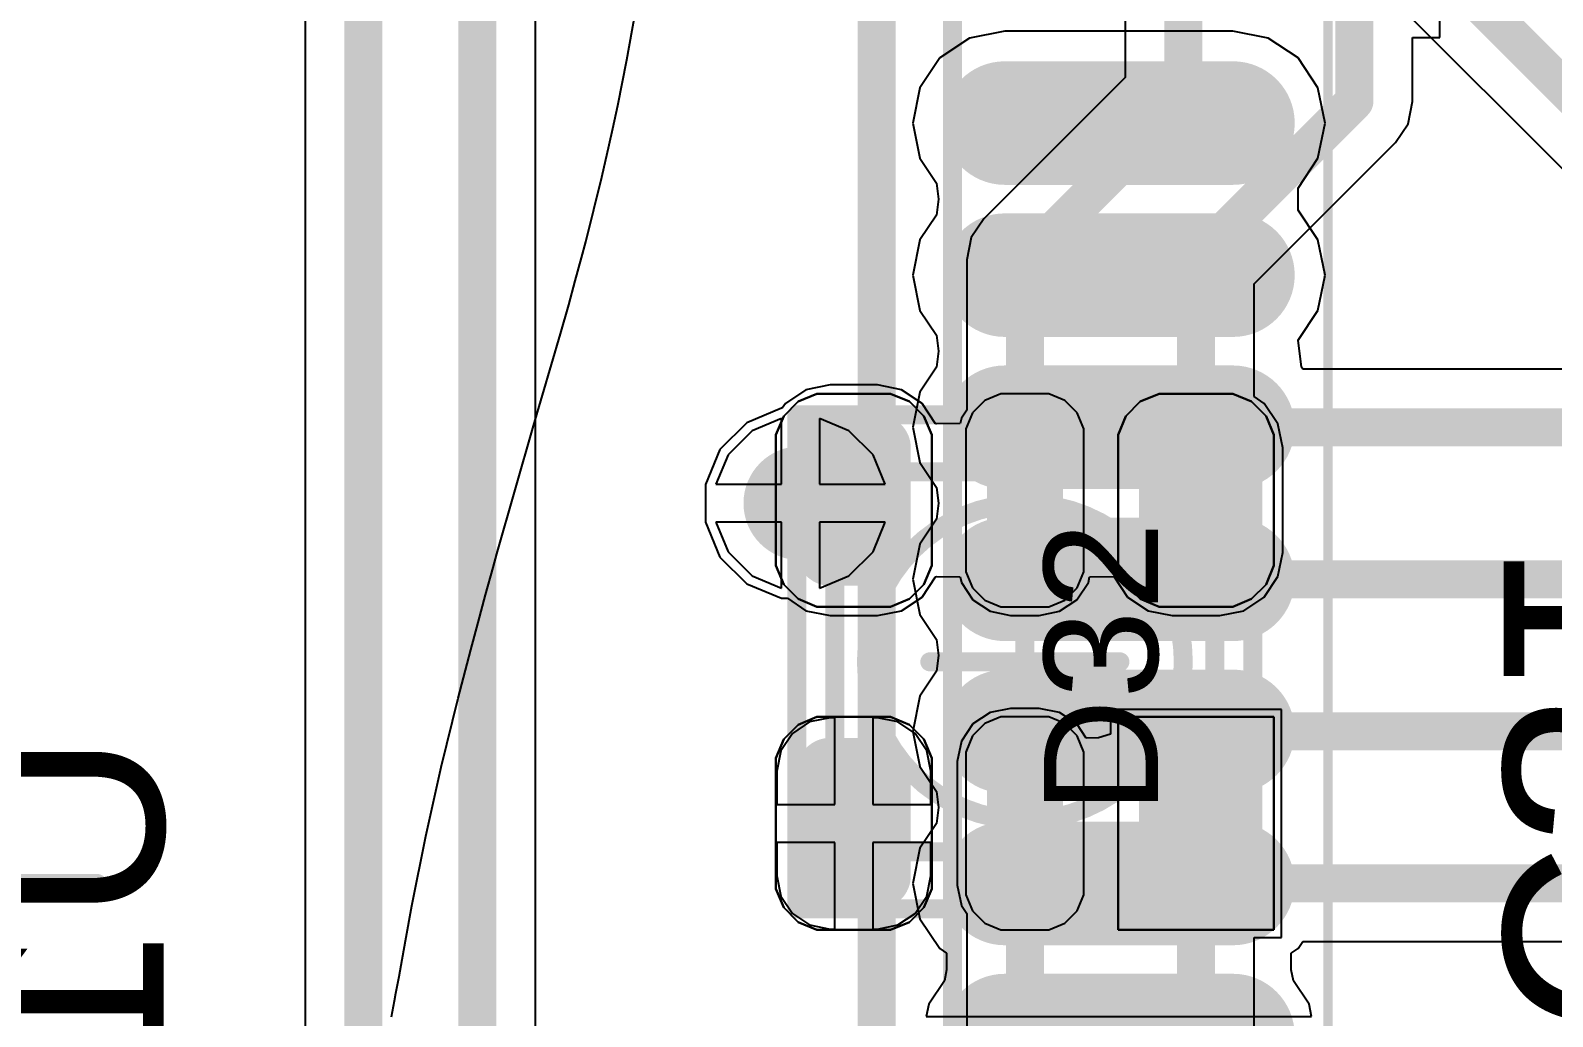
# Model space of a CAD drawing. Header units: inches. Extents: x -30 to 118, y 20 to 51.
# Drawn here: x 79.35 to 87.36, y 32.1 to 37.29 of the extents above; entities that cross this region are included whole.
import ezdxf

# ---------------------------------------------------------------- set-up
doc = ezdxf.new("R2010")
doc.units = ezdxf.units.IN
for name, color, linetype in [('Bottom 3D Body', 216, 'Continuous'), ('Bottom Courtyard', 56, 'Continuous'), ('Bottom Layer', 5, 'Continuous'), ('Bottom Overlay', 54, 'Continuous'), ('Bottom Paste', 16, 'Continuous'), ('Bottom Solder', 6, 'Continuous'), ('Mechanical 1', 6, 'Continuous'), ('Top Component Outline', 56, 'Continuous'), ('Top Courtyard', 56, 'Continuous'), ('Top Layer', 1, 'Continuous'), ('Top Overlay', 2, 'Continuous'), ('Top Paste', 8, 'Continuous'), ('Top Solder', 216, 'Continuous'), ('Via Holes', 16, 'Continuous')]:
    doc.layers.add(name, color=color, linetype=linetype)
doc.styles.add('Arial', font='', dxfattribs={"height": 0.2})
doc.styles.get('Arial').set_extended_font_data('Arial')

# ---------------------------------------------------------------- blocks, each defined once
blk = doc.blocks.new('APA_RGB_LED_2020_569')
at = {"layer": 'Top Layer'}
h = blk.add_hatch(color=1, dxfattribs=at)
edge = h.paths.add_edge_path()
edge.add_arc((-1.125, 1.025), 0.125, 90, 180)
edge.add_line((-1.25, 1.025), (-1.25, 0.775))
edge.add_arc((-1.125, 0.775), 0.125, 180, 270)
edge.add_line((-1.125, 0.65), (-0.575, 0.65))
edge.add_arc((-0.575, 0.775), 0.125, 270, 360)
edge.add_line((-0.45, 0.775), (-0.45, 1.025))
edge.add_arc((-0.575, 1.025), 0.125, 0, 90)
edge.add_line((-0.575, 1.15), (-1.125, 1.15))
h = blk.add_hatch(color=1, dxfattribs=at)
edge = h.paths.add_edge_path()
edge.add_arc((0.575, 1.025), 0.125, 90, 180)
edge.add_line((0.45, 1.025), (0.45, 0.775))
edge.add_arc((0.575, 0.775), 0.125, 180, 270)
edge.add_line((0.575, 0.65), (1.125, 0.65))
edge.add_arc((1.125, 0.775), 0.125, 270, 360)
edge.add_line((1.25, 0.775), (1.25, 1.025))
edge.add_arc((1.125, 1.025), 0.125, 0, 90)
edge.add_line((1.125, 1.15), (0.575, 1.15))
h = blk.add_hatch(color=1, dxfattribs=at)
edge = h.paths.add_edge_path()
edge.add_arc((-1.175, 0.075), 0.075, 90, 180)
edge.add_line((-1.25, 0.075), (-1.25, -0.075))
edge.add_arc((-1.175, -0.075), 0.075, 180, 270)
edge.add_line((-1.175, -0.15), (-0.525, -0.15))
edge.add_arc((-0.525, -0.075), 0.075, 270, 360)
edge.add_line((-0.45, -0.075), (-0.45, 0.075))
edge.add_arc((-0.525, 0.075), 0.075, 0, 90)
edge.add_line((-0.525, 0.15), (-1.175, 0.15))
h = blk.add_hatch(color=1, dxfattribs=at)
edge = h.paths.add_edge_path()
edge.add_arc((0.525, 0.075), 0.075, 90, 180)
edge.add_line((0.45, 0.075), (0.45, -0.075))
edge.add_arc((0.525, -0.075), 0.075, 180, 270)
edge.add_line((0.525, -0.15), (1.175, -0.15))
edge.add_arc((1.175, -0.075), 0.075, 270, 360)
edge.add_line((1.25, -0.075), (1.25, 0.075))
edge.add_arc((1.175, 0.075), 0.075, 0, 90)
edge.add_line((1.175, 0.15), (0.525, 0.15))
blk.add_hatch(color=1, dxfattribs=at).paths.add_polyline_path([(-1.25, -0.65), (-0.45, -0.65), (-0.45, -1.15), (-1.25, -1.15)])
h = blk.add_hatch(color=1, dxfattribs=at)
edge = h.paths.add_edge_path()
edge.add_arc((0.575, -0.775), 0.125, 90, 180)
edge.add_line((0.45, -0.775), (0.45, -1.025))
edge.add_arc((0.575, -1.025), 0.125, 180, 270)
edge.add_line((0.575, -1.15), (1.125, -1.15))
edge.add_arc((1.125, -1.025), 0.125, 270, 360)
edge.add_line((1.25, -1.025), (1.25, -0.775))
edge.add_arc((1.125, -0.775), 0.125, 0, 90)
edge.add_line((1.125, -0.65), (0.575, -0.65))
at = {"layer": 'Top Paste'}
h = blk.add_hatch(color=8, dxfattribs=at)
edge = h.paths.add_edge_path()
edge.add_arc((-1.125, 1.025), 0.125, 90, 180)
edge.add_line((-1.25, 1.025), (-1.25, 0.775))
edge.add_arc((-1.125, 0.775), 0.125, 180, 270)
edge.add_line((-1.125, 0.65), (-0.575, 0.65))
edge.add_arc((-0.575, 0.775), 0.125, 270, 360)
edge.add_line((-0.45, 0.775), (-0.45, 1.025))
edge.add_arc((-0.575, 1.025), 0.125, 0, 90)
edge.add_line((-0.575, 1.15), (-1.125, 1.15))
h = blk.add_hatch(color=8, dxfattribs=at)
edge = h.paths.add_edge_path()
edge.add_arc((0.575, 1.025), 0.125, 90, 180)
edge.add_line((0.45, 1.025), (0.45, 0.775))
edge.add_arc((0.575, 0.775), 0.125, 180, 270)
edge.add_line((0.575, 0.65), (1.125, 0.65))
edge.add_arc((1.125, 0.775), 0.125, 270, 360)
edge.add_line((1.25, 0.775), (1.25, 1.025))
edge.add_arc((1.125, 1.025), 0.125, 0, 90)
edge.add_line((1.125, 1.15), (0.575, 1.15))
h = blk.add_hatch(color=8, dxfattribs=at)
edge = h.paths.add_edge_path()
edge.add_arc((-1.175, 0.075), 0.075, 90, 180)
edge.add_line((-1.25, 0.075), (-1.25, -0.075))
edge.add_arc((-1.175, -0.075), 0.075, 180, 270)
edge.add_line((-1.175, -0.15), (-0.525, -0.15))
edge.add_arc((-0.525, -0.075), 0.075, 270, 360)
edge.add_line((-0.45, -0.075), (-0.45, 0.075))
edge.add_arc((-0.525, 0.075), 0.075, 0, 90)
edge.add_line((-0.525, 0.15), (-1.175, 0.15))
h = blk.add_hatch(color=8, dxfattribs=at)
edge = h.paths.add_edge_path()
edge.add_arc((0.525, 0.075), 0.075, 90, 180)
edge.add_line((0.45, 0.075), (0.45, -0.075))
edge.add_arc((0.525, -0.075), 0.075, 180, 270)
edge.add_line((0.525, -0.15), (1.175, -0.15))
edge.add_arc((1.175, -0.075), 0.075, 270, 360)
edge.add_line((1.25, -0.075), (1.25, 0.075))
edge.add_arc((1.175, 0.075), 0.075, 0, 90)
edge.add_line((1.175, 0.15), (0.525, 0.15))
blk.add_hatch(color=8, dxfattribs=at).paths.add_polyline_path([(-1.25, -0.65), (-0.45, -0.65), (-0.45, -1.15), (-1.25, -1.15)])
h = blk.add_hatch(color=8, dxfattribs=at)
edge = h.paths.add_edge_path()
edge.add_arc((0.575, -0.775), 0.125, 90, 180)
edge.add_line((0.45, -0.775), (0.45, -1.025))
edge.add_arc((0.575, -1.025), 0.125, 180, 270)
edge.add_line((0.575, -1.15), (1.125, -1.15))
edge.add_arc((1.125, -1.025), 0.125, 270, 360)
edge.add_line((1.25, -1.025), (1.25, -0.775))
edge.add_arc((1.125, -0.775), 0.125, 0, 90)
edge.add_line((1.125, -0.65), (0.575, -0.65))
at = {"layer": 'Top Solder'}
h = blk.add_hatch(color=216, dxfattribs=at)
edge = h.paths.add_edge_path()
edge.add_arc((-1.125, 1.025), 0.175, 90, 180)
edge.add_line((-1.3, 1.025), (-1.3, 0.775))
edge.add_arc((-1.125, 0.775), 0.175, 180, 270)
edge.add_line((-1.125, 0.6), (-0.575, 0.6))
edge.add_arc((-0.575, 0.775), 0.175, 270, 360)
edge.add_line((-0.4, 0.775), (-0.4, 1.025))
edge.add_arc((-0.575, 1.025), 0.175, 0, 90)
edge.add_line((-0.575, 1.2), (-1.125, 1.2))
h = blk.add_hatch(color=216, dxfattribs=at)
edge = h.paths.add_edge_path()
edge.add_arc((0.575, 1.025), 0.175, 90, 180)
edge.add_line((0.4, 1.025), (0.4, 0.775))
edge.add_arc((0.575, 0.775), 0.175, 180, 270)
edge.add_line((0.575, 0.6), (1.125, 0.6))
edge.add_arc((1.125, 0.775), 0.175, 270, 360)
edge.add_line((1.3, 0.775), (1.3, 1.025))
edge.add_arc((1.125, 1.025), 0.175, 0, 90)
edge.add_line((1.125, 1.2), (0.575, 1.2))
h = blk.add_hatch(color=216, dxfattribs=at)
edge = h.paths.add_edge_path()
edge.add_arc((-1.175, 0.075), 0.125, 90, 180)
edge.add_line((-1.3, 0.075), (-1.3, -0.075))
edge.add_arc((-1.175, -0.075), 0.125, 180, 270)
edge.add_line((-1.175, -0.2), (-0.525, -0.2))
edge.add_arc((-0.525, -0.075), 0.125, 270, 360)
edge.add_line((-0.4, -0.075), (-0.4, 0.075))
edge.add_arc((-0.525, 0.075), 0.125, 0, 90)
edge.add_line((-0.525, 0.2), (-1.175, 0.2))
h = blk.add_hatch(color=216, dxfattribs=at)
edge = h.paths.add_edge_path()
edge.add_arc((0.525, 0.075), 0.125, 90, 180)
edge.add_line((0.4, 0.075), (0.4, -0.075))
edge.add_arc((0.525, -0.075), 0.125, 180, 270)
edge.add_line((0.525, -0.2), (1.175, -0.2))
edge.add_arc((1.175, -0.075), 0.125, 270, 360)
edge.add_line((1.3, -0.075), (1.3, 0.075))
edge.add_arc((1.175, 0.075), 0.125, 0, 90)
edge.add_line((1.175, 0.2), (0.525, 0.2))
blk.add_hatch(color=216, dxfattribs=at).paths.add_polyline_path([(-1.3, -0.6), (-0.4, -0.6), (-0.4, -1.2), (-1.3, -1.2)])
h = blk.add_hatch(color=216, dxfattribs=at)
edge = h.paths.add_edge_path()
edge.add_arc((0.575, -0.775), 0.175, 90, 180)
edge.add_line((0.4, -0.775), (0.4, -1.025))
edge.add_arc((0.575, -1.025), 0.175, 180, 270)
edge.add_line((0.575, -1.2), (1.125, -1.2))
edge.add_arc((1.125, -1.025), 0.175, 270, 360)
edge.add_line((1.3, -1.025), (1.3, -0.775))
edge.add_arc((1.125, -0.775), 0.175, 0, 90)
edge.add_line((1.125, -0.6), (0.575, -0.6))
at = {"layer": 'Top Component Outline'}
for points in [[(-1, 1, 0.1, 0.1, 0), (-1, -1, 0.1, 0.1, 0)], [(-1, 1, 0.1, 0.1, 0), (1, 1, 0.1, 0.1, 0)], [(1, 1, 0.1, 0.1, 0), (1, -1, 0.1, 0.1, 0)], [(-1, -1, 0.1, 0.1, 0), (1, -1, 0.1, 0.1, 0)]]:
    blk.add_lwpolyline(points, format="xyseb", dxfattribs=at)
for points in [[(-1.025, 1, 0.05, 0.05, 1), (-0.975, 1, 0.05, 0.05, 1)], [(-1.025, 1, 0.05, 0.05, 1), (-0.975, 1, 0.05, 0.05, 1)], [(0.975, 1, 0.05, 0.05, 1), (1.025, 1, 0.05, 0.05, 1)], [(0.975, 1, 0.05, 0.05, 1), (1.025, 1, 0.05, 0.05, 1)], [(-1.025, -1, 0.05, 0.05, 1), (-0.975, -1, 0.05, 0.05, 1)], [(-1.025, -1, 0.05, 0.05, 1), (-0.975, -1, 0.05, 0.05, 1)], [(0.975, -1, 0.05, 0.05, 1), (1.025, -1, 0.05, 0.05, 1)], [(0.975, -1, 0.05, 0.05, 1), (1.025, -1, 0.05, 0.05, 1)]]:
    blk.add_lwpolyline(points, format="xyseb", close=True, dxfattribs=at)
at = {"layer": 'Top Courtyard'}
for points in [[(-1.3, 1.2, 0.1, 0.1, 0), (1.3, 1.2, 0.1, 0.1, 0)], [(-1.3, 1.2, 0.1, 0.1, 0), (-1.3, -1.2, 0.1, 0.1, 0)], [(1.3, 1.2, 0.1, 0.1, 0), (1.3, -1.2, 0.1, 0.1, 0)], [(0, 0.5, 0.1, 0.1, 0), (0, -0.5, 0.1, 0.1, 0)], [(-0.5, 0, 0.1, 0.1, 0), (0.5, 0, 0.1, 0.1, 0)], [(-1.3, -1.2, 0.1, 0.1, 0), (1.3, -1.2, 0.1, 0.1, 0)]]:
    blk.add_lwpolyline(points, format="xyseb", dxfattribs=at)
for points in [[(-1.325, 1.2, 0.05, 0.05, 1), (-1.275, 1.2, 0.05, 0.05, 1)], [(-1.325, 1.2, 0.05, 0.05, 1), (-1.275, 1.2, 0.05, 0.05, 1)], [(1.275, 1.2, 0.05, 0.05, 1), (1.325, 1.2, 0.05, 0.05, 1)], [(1.275, 1.2, 0.05, 0.05, 1), (1.325, 1.2, 0.05, 0.05, 1)], [(-0.025, 0.5, 0.05, 0.05, 1), (0.025, 0.5, 0.05, 0.05, 1)], [(-0.525, 0, 0.05, 0.05, 1), (-0.475, 0, 0.05, 0.05, 1)], [(0.475, 0, 0.05, 0.05, 1), (0.525, 0, 0.05, 0.05, 1)], [(-0.025, -0.5, 0.05, 0.05, 1), (0.025, -0.5, 0.05, 0.05, 1)], [(-1.325, -1.2, 0.05, 0.05, 1), (-1.275, -1.2, 0.05, 0.05, 1)], [(-1.325, -1.2, 0.05, 0.05, 1), (-1.275, -1.2, 0.05, 0.05, 1)], [(1.275, -1.2, 0.05, 0.05, 1), (1.325, -1.2, 0.05, 0.05, 1)], [(1.275, -1.2, 0.05, 0.05, 1), (1.325, -1.2, 0.05, 0.05, 1)]]:
    blk.add_lwpolyline(points, format="xyseb", close=True, dxfattribs=at)
at = {"layer": 'Top Overlay'}
for p, q in [((-1.2929, 1.2689), (-1.1937, 1.31)), ((-1.1937, 1.31), (-1.14, 1.31)), ((-1.14, 1.31), (-1.14, 1.31)), ((-1.14, 1.31), (-0.56, 1.31)), ((-0.56, 1.31), (-0.5063, 1.31)), ((-0.5063, 1.31), (-0.4071, 1.2689)), ((0.4071, 1.2689), (0.5063, 1.31)), ((0.5063, 1.31), (0.56, 1.31)), ((0.56, 1.31), (0.56, 1.31)), ((0.56, 1.31), (1.14, 1.31)), ((1.14, 1.31), (1.1937, 1.31)), ((1.1937, 1.31), (1.2929, 1.2689)), ((-1.3689, 1.1929), (-1.2929, 1.2689)), ((-0.4071, 1.2689), (-0.3311, 1.1929)), ((0.3311, 1.1929), (0.4071, 1.2689)), ((1.2929, 1.2689), (1.3689, 1.1929)), ((-1.41, 1.0937), (-1.3689, 1.1929)), ((-0.3311, 1.1929), (-0.29, 1.0937)), ((0.29, 1.0937), (0.3311, 1.1929)), ((1.3689, 1.1929), (1.41, 1.0937)), ((-1.41, 1.04), (-1.41, 1.0937)), ((-0.29, 1.0937), (-0.29, 1.04)), ((0.29, 1.04), (0.29, 1.0937)), ((1.41, 1.0937), (1.41, 1.04)), ((-1.41, 0.76), (-1.41, 1.04)), ((-0.29, 1.04), (-0.29, 1.04)), ((-0.29, 1.04), (-0.29, 0.76)), ((0.29, 0.76), (0.29, 1.04)), ((1.41, 1.04), (1.41, 1.04)), ((1.41, 1.04), (1.41, 0.76)), ((-1.41, 0.76), (-1.41, 0.76)), ((-1.41, 0.7063), (-1.41, 0.76)), ((-0.29, 0.76), (-0.29, 0.7063)), ((0.29, 0.76), (0.29, 0.76)), ((0.29, 0.7063), (0.29, 0.76)), ((1.41, 0.76), (1.41, 0.7063)), ((-1.3689, 0.6071), (-1.41, 0.7063)), ((-0.29, 0.7063), (-0.3311, 0.6071)), ((0.3311, 0.6071), (0.29, 0.7063)), ((1.41, 0.7063), (1.3689, 0.6071)), ((-1.2929, 0.5311), (-1.3689, 0.6071)), ((-0.3311, 0.6071), (-0.4071, 0.5311)), ((0.4071, 0.5311), (0.3311, 0.6071)), ((1.3689, 0.6071), (1.2929, 0.5311)), ((-1.1937, 0.49), (-1.2929, 0.5311)), ((-1.14, 0.49), (-1.1937, 0.49)), ((-0.56, 0.49), (-1.14, 0.49)), ((-0.5063, 0.49), (-0.56, 0.49)), ((-0.56, 0.49), (-0.56, 0.49)), ((-0.4071, 0.5311), (-0.5063, 0.49)), ((0.5063, 0.49), (0.4071, 0.5311)), ((0.56, 0.49), (0.5063, 0.49)), ((1.14, 0.49), (0.56, 0.49)), ((1.1937, 0.49), (1.14, 0.49)), ((1.14, 0.49), (1.14, 0.49)), ((1.2929, 0.5311), (1.1937, 0.49)), ((-1.3103, 0.275), (-1.375, 0.2103)), ((-1.2258, 0.31), (-1.3103, 0.275)), ((-1.18, 0.31), (-1.2258, 0.31)), ((-0.52, 0.31), (-1.18, 0.31)), ((-0.4743, 0.31), (-0.52, 0.31)), ((-0.52, 0.31), (-0.52, 0.31)), ((-0.3897, 0.275), (-0.4743, 0.31)), ((-0.325, 0.2103), (-0.3897, 0.275)), ((0.3897, 0.275), (0.325, 0.2103)), ((0.4742, 0.31), (0.3897, 0.275)), ((0.52, 0.31), (0.4742, 0.31)), ((1.18, 0.31), (0.52, 0.31)), ((1.2258, 0.31), (1.18, 0.31)), ((1.18, 0.31), (1.18, 0.31)), ((1.3103, 0.275), (1.2258, 0.31)), ((1.375, 0.2103), (1.3103, 0.275)), ((-1.375, 0.2103), (-1.41, 0.1258)), ((-0.29, 0.1258), (-0.325, 0.2103)), ((0.325, 0.2103), (0.29, 0.1258)), ((1.41, 0.1258), (1.375, 0.2103)), ((-1.41, 0.1258), (-1.41, 0.08)), ((-0.29, 0.08), (-0.29, 0.1258)), ((0.29, 0.1258), (0.29, 0.08)), ((1.41, 0.08), (1.41, 0.1258)), ((-1.41, 0.08), (-1.41, -0.08)), ((-1.41, 0.08), (-1.41, 0.08)), ((-0.29, -0.08), (-0.29, 0.08)), ((0.29, 0.08), (0.29, -0.08)), ((0.29, 0.08), (0.29, 0.08)), ((1.41, -0.08), (1.41, 0.08)), ((-1.41, -0.08), (-1.41, -0.1257)), ((-0.29, -0.1257), (-0.29, -0.08)), ((-0.29, -0.08), (-0.29, -0.08)), ((0.29, -0.08), (0.29, -0.1257)), ((1.41, -0.1257), (1.41, -0.08)), ((1.41, -0.08), (1.41, -0.08)), ((-1.41, -0.1257), (-1.375, -0.2103)), ((-0.325, -0.2103), (-0.29, -0.1257)), ((0.29, -0.1257), (0.325, -0.2103)), ((1.375, -0.2103), (1.41, -0.1257)), ((-1.375, -0.2103), (-1.3103, -0.275)), ((-0.3897, -0.275), (-0.325, -0.2103)), ((0.325, -0.2103), (0.3897, -0.275)), ((1.3103, -0.275), (1.375, -0.2103)), ((-1.3103, -0.275), (-1.2258, -0.31)), ((-1.2258, -0.31), (-1.18, -0.31)), ((-1.18, -0.31), (-1.18, -0.31)), ((-1.18, -0.31), (-0.52, -0.31)), ((-0.52, -0.31), (-0.4743, -0.31)), ((-0.4743, -0.31), (-0.3897, -0.275)), ((0.3897, -0.275), (0.4742, -0.31)), ((0.4742, -0.31), (0.52, -0.31)), ((0.52, -0.31), (0.52, -0.31)), ((0.52, -0.31), (1.18, -0.31)), ((1.18, -0.31), (1.2258, -0.31)), ((1.2258, -0.31), (1.3103, -0.275)), ((-1.41, -1.31), (-1.41, -0.49)), ((-1.41, -0.49), (-0.29, -0.49)), ((-0.29, -0.49), (-0.29, -1.31)), ((0.3311, -0.6071), (0.4071, -0.5311)), ((0.4071, -0.5311), (0.5063, -0.49)), ((0.5063, -0.49), (0.56, -0.49)), ((0.56, -0.49), (0.56, -0.49)), ((0.56, -0.49), (1.14, -0.49)), ((1.14, -0.49), (1.1937, -0.49)), ((1.1937, -0.49), (1.2929, -0.5311)), ((1.2929, -0.5311), (1.3689, -0.6071)), ((0.29, -0.7063), (0.3311, -0.6071)), ((1.3689, -0.6071), (1.41, -0.7063)), ((0.29, -0.76), (0.29, -0.7063)), ((1.41, -0.7063), (1.41, -0.76)), ((0.29, -1.04), (0.29, -0.76)), ((1.41, -0.76), (1.41, -0.76)), ((1.41, -0.76), (1.41, -1.04)), ((0.29, -1.04), (0.29, -1.04)), ((0.29, -1.0937), (0.29, -1.04)), ((1.41, -1.04), (1.41, -1.0937)), ((0.3311, -1.1929), (0.29, -1.0937)), ((1.41, -1.0937), (1.3689, -1.1929)), ((0.4071, -1.2689), (0.3311, -1.1929)), ((1.3689, -1.1929), (1.2929, -1.2689)), ((0.5063, -1.31), (0.4071, -1.2689)), ((1.2929, -1.2689), (1.1937, -1.31)), ((-0.29, -1.31), (-1.41, -1.31)), ((0.56, -1.31), (0.5063, -1.31)), ((1.14, -1.31), (0.56, -1.31)), ((1.1937, -1.31), (1.14, -1.31)), ((1.14, -1.31), (1.14, -1.31))]:
    blk.add_line(p, q, dxfattribs=at)
at = {"layer": 'Top Courtyard', "style": 'Arial'}
blk.add_text('D32', height=0.6, dxfattribs=at).set_placement((-0.8, -0.7))
blk = doc.blocks.new('TQFP80P1200X1200X120_44N_B_588')
at = {"layer": 'Bottom Layer'}
h = blk.add_hatch(color=5, dxfattribs=at)
edge = h.paths.add_edge_path()
edge.add_arc((-4, 5.275), 0.275, 180, 360)
edge.add_line((-3.725, 5.275), (-3.725, 6.475))
edge.add_arc((-4, 6.475), 0.275, 0, 180)
edge.add_line((-4.275, 6.475), (-4.275, 5.275))
h = blk.add_hatch(color=5, dxfattribs=at)
edge = h.paths.add_edge_path()
edge.add_arc((-3.2, 5.275), 0.275, 180, 360)
edge.add_line((-2.925, 5.275), (-2.925, 6.475))
edge.add_arc((-3.2, 6.475), 0.275, 0, 180)
edge.add_line((-3.475, 6.475), (-3.475, 5.275))
h = blk.add_hatch(color=5, dxfattribs=at)
edge = h.paths.add_edge_path()
edge.add_arc((-2.4, 5.275), 0.275, 180, 360)
edge.add_line((-2.125, 5.275), (-2.125, 6.475))
edge.add_arc((-2.4, 6.475), 0.275, 0, 180)
edge.add_line((-2.675, 6.475), (-2.675, 5.275))
h = blk.add_hatch(color=5, dxfattribs=at)
edge = h.paths.add_edge_path()
edge.add_arc((-1.6, 5.275), 0.275, 180, 360)
edge.add_line((-1.325, 5.275), (-1.325, 6.475))
edge.add_arc((-1.6, 6.475), 0.275, 0, 180)
edge.add_line((-1.875, 6.475), (-1.875, 5.275))
h = blk.add_hatch(color=5, dxfattribs=at)
edge = h.paths.add_edge_path()
edge.add_arc((-0.8, 5.275), 0.275, 180, 360)
edge.add_line((-0.525, 5.275), (-0.525, 6.475))
edge.add_arc((-0.8, 6.475), 0.275, 0, 180)
edge.add_line((-1.075, 6.475), (-1.075, 5.275))
h = blk.add_hatch(color=5, dxfattribs=at)
edge = h.paths.add_edge_path()
edge.add_arc((0, 5.275), 0.275, 180, 360)
edge.add_line((0.275, 5.275), (0.275, 6.475))
edge.add_arc((0, 6.475), 0.275, 0, 180)
edge.add_line((-0.275, 6.475), (-0.275, 5.275))
h = blk.add_hatch(color=5, dxfattribs=at)
edge = h.paths.add_edge_path()
edge.add_arc((0.8, 5.275), 0.275, 180, 360)
edge.add_line((1.075, 5.275), (1.075, 6.475))
edge.add_arc((0.8, 6.475), 0.275, 0, 180)
edge.add_line((0.525, 6.475), (0.525, 5.275))
at = {"layer": 'Bottom Paste'}
h = blk.add_hatch(color=16, dxfattribs=at)
edge = h.paths.add_edge_path()
edge.add_arc((-4, 5.275), 0.275, 180, 360)
edge.add_line((-3.725, 5.275), (-3.725, 6.475))
edge.add_arc((-4, 6.475), 0.275, 0, 180)
edge.add_line((-4.275, 6.475), (-4.275, 5.275))
h = blk.add_hatch(color=16, dxfattribs=at)
edge = h.paths.add_edge_path()
edge.add_arc((-3.2, 5.275), 0.275, 180, 360)
edge.add_line((-2.925, 5.275), (-2.925, 6.475))
edge.add_arc((-3.2, 6.475), 0.275, 0, 180)
edge.add_line((-3.475, 6.475), (-3.475, 5.275))
h = blk.add_hatch(color=16, dxfattribs=at)
edge = h.paths.add_edge_path()
edge.add_arc((-2.4, 5.275), 0.275, 180, 360)
edge.add_line((-2.125, 5.275), (-2.125, 6.475))
edge.add_arc((-2.4, 6.475), 0.275, 0, 180)
edge.add_line((-2.675, 6.475), (-2.675, 5.275))
h = blk.add_hatch(color=16, dxfattribs=at)
edge = h.paths.add_edge_path()
edge.add_arc((-1.6, 5.275), 0.275, 180, 360)
edge.add_line((-1.325, 5.275), (-1.325, 6.475))
edge.add_arc((-1.6, 6.475), 0.275, 0, 180)
edge.add_line((-1.875, 6.475), (-1.875, 5.275))
h = blk.add_hatch(color=16, dxfattribs=at)
edge = h.paths.add_edge_path()
edge.add_arc((-0.8, 5.275), 0.275, 180, 360)
edge.add_line((-0.525, 5.275), (-0.525, 6.475))
edge.add_arc((-0.8, 6.475), 0.275, 0, 180)
edge.add_line((-1.075, 6.475), (-1.075, 5.275))
h = blk.add_hatch(color=16, dxfattribs=at)
edge = h.paths.add_edge_path()
edge.add_arc((0, 5.275), 0.275, 180, 360)
edge.add_line((0.275, 5.275), (0.275, 6.475))
edge.add_arc((0, 6.475), 0.275, 0, 180)
edge.add_line((-0.275, 6.475), (-0.275, 5.275))
h = blk.add_hatch(color=16, dxfattribs=at)
edge = h.paths.add_edge_path()
edge.add_arc((0.8, 5.275), 0.275, 180, 360)
edge.add_line((1.075, 5.275), (1.075, 6.475))
edge.add_arc((0.8, 6.475), 0.275, 0, 180)
edge.add_line((0.525, 6.475), (0.525, 5.275))
at = {"layer": 'Bottom Solder'}
h = blk.add_hatch(color=6, dxfattribs=at)
edge = h.paths.add_edge_path()
edge.add_arc((-4, 5.275), 0.325, 180, 360)
edge.add_line((-3.675, 5.275), (-3.675, 6.475))
edge.add_arc((-4, 6.475), 0.325, 0, 180)
edge.add_line((-4.325, 6.475), (-4.325, 5.275))
h = blk.add_hatch(color=6, dxfattribs=at)
edge = h.paths.add_edge_path()
edge.add_arc((-3.2, 5.275), 0.325, 180, 360)
edge.add_line((-2.875, 5.275), (-2.875, 6.475))
edge.add_arc((-3.2, 6.475), 0.325, 0, 180)
edge.add_line((-3.525, 6.475), (-3.525, 5.275))
h = blk.add_hatch(color=6, dxfattribs=at)
edge = h.paths.add_edge_path()
edge.add_arc((-2.4, 5.275), 0.325, 180, 360)
edge.add_line((-2.075, 5.275), (-2.075, 6.475))
edge.add_arc((-2.4, 6.475), 0.325, 0, 180)
edge.add_line((-2.725, 6.475), (-2.725, 5.275))
h = blk.add_hatch(color=6, dxfattribs=at)
edge = h.paths.add_edge_path()
edge.add_arc((-1.6, 5.275), 0.325, 180, 360)
edge.add_line((-1.275, 5.275), (-1.275, 6.475))
edge.add_arc((-1.6, 6.475), 0.325, 0, 180)
edge.add_line((-1.925, 6.475), (-1.925, 5.275))
h = blk.add_hatch(color=6, dxfattribs=at)
edge = h.paths.add_edge_path()
edge.add_arc((-0.8, 5.275), 0.325, 180, 360)
edge.add_line((-0.475, 5.275), (-0.475, 6.475))
edge.add_arc((-0.8, 6.475), 0.325, 0, 180)
edge.add_line((-1.125, 6.475), (-1.125, 5.275))
h = blk.add_hatch(color=6, dxfattribs=at)
edge = h.paths.add_edge_path()
edge.add_arc((0, 5.275), 0.325, 180, 360)
edge.add_line((0.325, 5.275), (0.325, 6.475))
edge.add_arc((0, 6.475), 0.325, 0, 180)
edge.add_line((-0.325, 6.475), (-0.325, 5.275))
h = blk.add_hatch(color=6, dxfattribs=at)
edge = h.paths.add_edge_path()
edge.add_arc((0.8, 5.275), 0.325, 180, 360)
edge.add_line((1.125, 5.275), (1.125, 6.475))
edge.add_arc((0.8, 6.475), 0.325, 0, 180)
edge.add_line((0.475, 6.475), (0.475, 5.275))
at = {"layer": 'Bottom 3D Body'}
blk.add_lwpolyline([(5, 5, 0.1, 0.1, 0), (-5, 5, 0.1, 0.1, 0)], format="xyseb", dxfattribs=at)
at = {"layer": 'Bottom Courtyard'}
for points in [[(6.975, 6.975, 0.05, 0.05, 0), (-6.975, 6.975, 0.05, 0.05, 0)], [(0, -0.5, 0.1, 0.1, 0), (0, 0.5, 0.1, 0.1, 0)]]:
    blk.add_lwpolyline(points, format="xyseb", dxfattribs=at)
blk.add_lwpolyline([(-0.025, 0.5, 0.05, 0.05, 1), (0.025, 0.5, 0.05, 0.05, 1)], format="xyseb", close=True, dxfattribs=at)
at = {"layer": 'Bottom Overlay'}
blk.add_lwpolyline([(4.6, 4.6, 0.2, 0.2, 0), (-4.6, 4.6, 0.2, 0.2, 0)], format="xyseb", dxfattribs=at)

msp = doc.modelspace()

# ---------------------------------------------------------------- hatches: boundary and pattern name
at = {"layer": 'Bottom Layer'}
h = msp.add_hatch(color=5, dxfattribs=at)
edge = h.paths.add_edge_path()
edge.add_arc((83.4, 34.8), 0.3, 0, 360)
at = {"layer": 'Top Layer'}
h = msp.add_hatch(color=1, dxfattribs=at)
edge = h.paths.add_edge_path()
edge.add_arc((83.4, 34.8), 0.3, 0, 360)
at = {"layer": 'Via Holes'}
h = msp.add_hatch(color=7, dxfattribs=at)
edge = h.paths.add_edge_path()
edge.add_arc((83.4, 34.8), 0.15, 0, 360)

# ---------------------------------------------------------------- linework, layer by layer
at = {"layer": 'Bottom Layer'}
for p, q in [((85.1733, 38.7941), (87.4837, 36.4837)), ((84.2897, 37.2474), (84.1325, 37.1425)), ((84.475, 37.2843), (84.2897, 37.2474)), ((85.675, 37.2843), (84.475, 37.2843)), ((85.8603, 37.2474), (85.675, 37.2843)), ((86.0174, 37.1425), (85.8603, 37.2474)), ((84.1325, 37.1425), (84.0275, 36.9853)), ((86.1224, 36.9853), (86.0174, 37.1425)), ((84.0275, 36.9853), (83.9907, 36.8)), ((86.1593, 36.8), (86.1224, 36.9853)), ((83.9907, 36.8), (84.0275, 36.6147)), ((86.1224, 36.6147), (86.1593, 36.8)), ((84.0275, 36.6147), (84.1151, 36.4836)), ((86.0174, 36.4575), (86.1224, 36.6147)), ((84.1151, 36.4836), (84.1254, 36.4)), ((86.0174, 36.3425), (86.0174, 36.4575)), ((84.1254, 36.4), (84.1151, 36.3164)), ((84.1151, 36.3164), (84.0275, 36.1853)), ((86.1224, 36.1853), (86.0174, 36.3425)), ((84.0275, 36.1853), (83.9907, 36)), ((86.1593, 36), (86.1224, 36.1853)), ((83.9907, 36), (84.0275, 35.8147)), ((86.1224, 35.8147), (86.1593, 36)), ((84.0275, 35.8147), (84.1151, 35.6836)), ((86.0174, 35.6575), (86.1224, 35.8147)), ((84.1151, 35.6836), (84.1254, 35.6)), ((86.0348, 35.5164), (86.0174, 35.6575)), ((84.1254, 35.6), (84.1151, 35.5164)), ((84.1151, 35.5164), (84.0275, 35.3853)), ((86.0419, 35.5059), (86.0348, 35.5164)), ((87.7916, 35.5059), (86.0419, 35.5059)), ((84.0275, 35.3853), (83.9907, 35.2)), ((83.3, 35.2457), (83.1451, 35.1815)), ((83.3, 34.9), (83.3, 35.2457)), ((83.6549, 35.1815), (83.5, 35.2457)), ((83.5, 35.2457), (83.5, 34.9)), ((83.1451, 35.1815), (83.0185, 35.0549)), ((83.7815, 35.0549), (83.6549, 35.1815)), ((83.9907, 35.2), (84.0275, 35.0147)), ((83.0185, 35.0549), (82.9543, 34.9)), ((83.8457, 34.9), (83.7815, 35.0549)), ((84.0275, 35.0147), (84.1151, 34.8836)), ((82.9543, 34.9), (83.3, 34.9)), ((83.5, 34.9), (83.8457, 34.9)), ((84.1151, 34.8836), (84.1254, 34.8)), ((84.1254, 34.8), (84.1151, 34.7164)), ((83.3, 34.7), (82.9543, 34.7)), ((82.9543, 34.7), (83.0185, 34.5451)), ((83.3, 34.3543), (83.3, 34.7)), ((83.8457, 34.7), (83.5, 34.7)), ((83.5, 34.7), (83.5, 34.3543)), ((83.7815, 34.5451), (83.8457, 34.7)), ((84.1151, 34.7164), (84.0275, 34.5853)), ((83.0185, 34.5451), (83.1451, 34.4185)), ((83.6549, 34.4185), (83.7815, 34.5451)), ((84.0275, 34.5853), (83.9907, 34.4)), ((83.1451, 34.4185), (83.3, 34.3543)), ((83.5, 34.3543), (83.6549, 34.4185)), ((83.9907, 34.4), (84.0275, 34.2147)), ((84.0275, 34.2147), (84.1151, 34.0836)), ((84.1151, 34.0836), (84.1254, 34)), ((84.1254, 34), (84.1151, 33.9164)), ((84.1151, 33.9164), (84.0275, 33.7853)), ((84.0275, 33.7853), (83.9907, 33.6)), ((83.9907, 33.6), (84.0275, 33.4147)), ((84.0275, 33.4147), (84.1151, 33.2836)), ((84.1151, 33.2836), (84.1254, 33.2)), ((84.1254, 33.2), (84.1151, 33.1164)), ((84.1151, 33.1164), (84.0275, 32.9853)), ((84.0275, 32.9853), (83.9907, 32.8)), ((83.9907, 32.8), (84.0275, 32.6147)), ((84.0275, 32.6147), (84.1325, 32.4576)), ((84.1325, 32.4576), (84.1686, 32.4334)), ((84.1686, 32.4334), (84.1686, 32.3464)), ((85.9814, 32.4334), (86.0174, 32.4576)), ((85.9814, 32.3464), (85.9814, 32.4334)), ((86.0174, 32.4576), (86.0419, 32.4941)), ((86.0419, 32.4941), (90.0733, 32.4941)), ((84.1567, 32.2887), (84.0746, 32.1658)), ((84.1686, 32.3464), (84.1567, 32.2887)), ((85.9933, 32.2887), (85.9814, 32.3464)), ((86.0753, 32.1658), (85.9933, 32.2887)), ((84.0746, 32.1658), (84.0616, 32.1)), ((86.0884, 32.1), (86.0753, 32.1658)), ((84.0616, 32.1), (85.075, 32.1)), ((85.075, 32.1), (86.0884, 32.1))]:
    msp.add_line(p, q, dxfattribs=at)
for points in [[(85.3, 39.1, 0.2, 0.2, 0), (87.7, 36.7, 0.2, 0.2, 0)], [(85.075, 35.2, 0.2, 0.2, 0), (87.9183, 35.2, 0.2, 0.2, 0)], [(85.075, 34.4, 0.2, 0.2, 0), (88.9, 34.4, 0.2, 0.2, 0)], [(85.075, 33.6, 0.2, 0.2, 0), (88.8, 33.6, 0.2, 0.2, 0)], [(85.075, 32.8, 0.2, 0.2, 0), (90.2, 32.8, 0.2, 0.2, 0)]]:
    msp.add_lwpolyline(points, format="xyseb", dxfattribs=at)
for points in [[(85.025, 35.2, 0.1, 0.1, 1), (85.125, 35.2, 0.1, 0.1, 1)], [(85.025, 34.4, 0.1, 0.1, 1), (85.125, 34.4, 0.1, 0.1, 1)], [(85.025, 33.6, 0.1, 0.1, 1), (85.125, 33.6, 0.1, 0.1, 1)], [(85.025, 32.8, 0.1, 0.1, 1), (85.125, 32.8, 0.1, 0.1, 1)]]:
    msp.add_lwpolyline(points, format="xyseb", close=True, dxfattribs=at)
at = {"layer": 'Mechanical 1'}
for points in [[(83.9909, 34.5552, 0.1, 0.1, -0.198911), (84.5803, 34.7994, 0.1, 0.1, 0)], [(84.5803, 34.7994, 0.1, 0.1, -0.198911), (85.1697, 34.5552, 0.1, 0.1, 0)], [(83.7468, 33.9659, 0.1, 0.1, -0.198911), (83.9909, 34.5552, 0.1, 0.1, 0)], [(85.1697, 34.5552, 0.1, 0.1, -0.198911), (85.4138, 33.9659, 0.1, 0.1, 0)], [(83.9909, 33.3765, 0.1, 0.1, -0.198911), (83.7468, 33.9659, 0.1, 0.1, 0)], [(85.4138, 33.9659, 0.1, 0.1, -0.198911), (85.1697, 33.3765, 0.1, 0.1, 0)], [(84.5803, 33.1324, 0.1, 0.1, -0.198911), (83.9909, 33.3765, 0.1, 0.1, 0)], [(85.1697, 33.3765, 0.1, 0.1, -0.198911), (84.5803, 33.1324, 0.1, 0.1, 0)]]:
    msp.add_lwpolyline(points, format="xyseb", dxfattribs=at)
for points in [[(84.5553, 34.7994, 0.05, 0.05, 1), (84.6053, 34.7994, 0.05, 0.05, 1)], [(84.5553, 34.7994, 0.05, 0.05, 1), (84.6053, 34.7994, 0.05, 0.05, 1)], [(83.9659, 34.5552, 0.05, 0.05, 1), (84.0159, 34.5552, 0.05, 0.05, 1)], [(83.9659, 34.5552, 0.05, 0.05, 1), (84.0159, 34.5552, 0.05, 0.05, 1)], [(85.1447, 34.5552, 0.05, 0.05, 1), (85.1947, 34.5552, 0.05, 0.05, 1)], [(85.1447, 34.5552, 0.05, 0.05, 1), (85.1947, 34.5552, 0.05, 0.05, 1)], [(83.7218, 33.9659, 0.05, 0.05, 1), (83.7718, 33.9659, 0.05, 0.05, 1)], [(83.7218, 33.9659, 0.05, 0.05, 1), (83.7718, 33.9659, 0.05, 0.05, 1)], [(85.3888, 33.9659, 0.05, 0.05, 1), (85.4388, 33.9659, 0.05, 0.05, 1)], [(85.3888, 33.9659, 0.05, 0.05, 1), (85.4388, 33.9659, 0.05, 0.05, 1)], [(83.9659, 33.3765, 0.05, 0.05, 1), (84.0159, 33.3765, 0.05, 0.05, 1)], [(83.9659, 33.3765, 0.05, 0.05, 1), (84.0159, 33.3765, 0.05, 0.05, 1)], [(85.1447, 33.3765, 0.05, 0.05, 1), (85.1947, 33.3765, 0.05, 0.05, 1)], [(85.1447, 33.3765, 0.05, 0.05, 1), (85.1947, 33.3765, 0.05, 0.05, 1)], [(84.5553, 33.1324, 0.05, 0.05, 1), (84.6053, 33.1324, 0.05, 0.05, 1)], [(84.5553, 33.1324, 0.05, 0.05, 1), (84.6053, 33.1324, 0.05, 0.05, 1)]]:
    msp.add_lwpolyline(points, format="xyseb", close=True, dxfattribs=at)
at = {"layer": 'Top Layer'}
for p, q in [((80.7941, 48), (80.7941, 30.0267)), ((82.0059, 29.6), (82.0059, 47.5733)), ((86.7638, 37.2501), (86.7638, 38.4501)), ((85.1079, 37.3757), (85.1079, 37.0405)), ((86.6197, 36.9138), (86.6197, 37.2501)), ((86.6197, 37.2501), (86.7638, 37.2501)), ((85.1079, 37.0405), (84.364, 36.2966)), ((86.5964, 36.7967), (86.6197, 36.9138)), ((86.5301, 36.6975), (86.5964, 36.7967)), ((85.7862, 35.9536), (86.5301, 36.6975)), ((86.5301, 36.6975), (86.5301, 36.6975)), ((84.364, 36.2966), (84.2977, 36.1974)), ((84.2977, 36.1974), (84.2744, 36.0803)), ((84.2744, 36.0803), (84.2744, 36.0803)), ((84.2744, 36.0803), (84.2744, 35.2903)), ((85.7862, 35.3609), (85.7862, 35.9536)), ((83.4285, 35.397), (83.321, 35.3252)), ((83.5553, 35.4222), (83.4285, 35.397)), ((83.8053, 35.4222), (83.5553, 35.4222)), ((83.9321, 35.397), (83.8053, 35.4222)), ((84.0396, 35.3252), (83.9321, 35.397)), ((83.321, 35.3252), (83.3042, 35.3)), ((84.1109, 35.2185), (84.0396, 35.3252)), ((85.8396, 35.3252), (85.7862, 35.3609)), ((85.9114, 35.2177), (85.8396, 35.3252)), ((83.3005, 35.3), (83.1168, 35.2239)), ((83.3042, 35.3), (83.3005, 35.3)), ((84.2463, 35.2482), (84.2406, 35.2195)), ((84.2744, 35.2903), (84.2463, 35.2482)), ((83.1168, 35.2239), (82.9761, 35.0832)), ((84.1151, 35.2177), (84.1109, 35.2185)), ((84.2406, 35.2195), (84.1151, 35.2177)), ((85.9367, 35.0909), (85.9114, 35.2177)), ((82.9761, 35.0832), (82.9, 34.8995)), ((85.9367, 34.5409), (85.9367, 35.0909)), ((82.9, 34.8995), (82.9, 34.7005)), ((82.9, 34.7005), (82.9761, 34.5168)), ((82.9761, 34.5168), (83.1168, 34.3761)), ((85.9114, 34.4141), (85.9367, 34.5409)), ((83.1168, 34.3761), (83.3005, 34.3)), ((84.0396, 34.3066), (84.1109, 34.4132)), ((84.1109, 34.4132), (84.1151, 34.414)), ((84.1151, 34.414), (84.2406, 34.4122)), ((84.2406, 34.4122), (84.2463, 34.3836)), ((84.2463, 34.3836), (84.307, 34.2926)), ((84.8536, 34.2926), (84.9143, 34.3836)), ((84.9143, 34.3836), (84.92, 34.4122)), ((84.92, 34.4122), (85.0455, 34.414)), ((85.0455, 34.414), (85.0497, 34.4132)), ((85.0497, 34.4132), (85.121, 34.3066)), ((85.8396, 34.3066), (85.9114, 34.4141)), ((83.3005, 34.3), (83.3308, 34.3)), ((83.3308, 34.3), (83.4285, 34.2347)), ((83.9321, 34.2347), (84.0396, 34.3066)), ((84.307, 34.2926), (84.398, 34.2318)), ((84.7626, 34.2318), (84.8536, 34.2926)), ((85.121, 34.3066), (85.2285, 34.2347)), ((85.7321, 34.2347), (85.8396, 34.3066)), ((83.4285, 34.2347), (83.5553, 34.2095)), ((83.5553, 34.2095), (83.8053, 34.2095)), ((83.8053, 34.2095), (83.9321, 34.2347)), ((84.398, 34.2318), (84.5053, 34.2105)), ((84.5053, 34.2105), (84.6553, 34.2105)), ((84.6553, 34.2105), (84.7626, 34.2318)), ((85.2285, 34.2347), (85.3553, 34.2095)), ((85.3553, 34.2095), (85.6053, 34.2095)), ((85.6053, 34.2095), (85.7321, 34.2347)), ((84.5053, 33.7213), (84.398, 33.6999)), ((84.6553, 33.7213), (84.5053, 33.7213)), ((84.7626, 33.6999), (84.6553, 33.7213)), ((85.9303, 33.7159), (85.0303, 33.7159)), ((85.0303, 33.7159), (85.0303, 33.5858)), ((85.9303, 32.5159), (85.9303, 33.7159)), ((83.448, 33.6499), (83.357, 33.5891)), ((83.5553, 33.6713), (83.448, 33.6499)), ((83.5803, 33.6713), (83.5553, 33.6713)), ((83.5803, 33.2159), (83.5803, 33.6713)), ((83.8053, 33.6713), (83.7803, 33.6713)), ((83.7803, 33.6713), (83.7803, 33.2159)), ((83.9126, 33.6499), (83.8053, 33.6713)), ((84.0036, 33.5891), (83.9126, 33.6499)), ((84.307, 33.6391), (84.2463, 33.5482)), ((84.398, 33.6999), (84.307, 33.6391)), ((84.8536, 33.6391), (84.7626, 33.6999)), ((84.9033, 33.5647), (84.8536, 33.6391)), ((83.357, 33.5891), (83.2963, 33.4982)), ((84.0643, 33.4982), (84.0036, 33.5891)), ((84.9683, 33.5657), (84.9033, 33.5647)), ((85.0303, 33.5858), (84.9683, 33.5657)), ((83.2963, 33.4982), (83.2749, 33.3909)), ((84.0857, 33.3909), (84.0643, 33.4982)), ((84.2463, 33.5482), (84.2249, 33.4409)), ((84.2249, 33.4409), (84.2249, 32.7909)), ((83.2749, 33.3909), (83.2749, 33.2159)), ((84.0857, 33.2159), (84.0857, 33.3909)), ((83.2749, 33.2159), (83.5803, 33.2159)), ((83.7803, 33.2159), (84.0857, 33.2159)), ((83.5803, 33.0159), (83.2749, 33.0159)), ((83.2749, 33.0159), (83.2749, 32.8409)), ((83.5803, 32.5605), (83.5803, 33.0159)), ((84.0857, 33.0159), (83.7803, 33.0159)), ((83.7803, 33.0159), (83.7803, 32.5605)), ((84.0857, 32.8409), (84.0857, 33.0159)), ((83.2749, 32.8409), (83.2963, 32.7336)), ((84.0643, 32.7336), (84.0857, 32.8409)), ((84.2249, 32.7909), (84.2463, 32.6836)), ((83.2963, 32.7336), (83.357, 32.6426)), ((84.0036, 32.6426), (84.0643, 32.7336)), ((84.2463, 32.6836), (84.2744, 32.6414)), ((83.357, 32.6426), (83.448, 32.5818)), ((83.9126, 32.5818), (84.0036, 32.6426)), ((84.2744, 32.6414), (84.2744, 30.406)), ((83.448, 32.5818), (83.5553, 32.5605)), ((83.5553, 32.5605), (83.5803, 32.5605)), ((83.7803, 32.5605), (83.8053, 32.5605)), ((83.8053, 32.5605), (83.9126, 32.5818)), ((85.7862, 30.4766), (85.7862, 32.5159)), ((85.7862, 32.5159), (85.9303, 32.5159))]:
    msp.add_line(p, q, dxfattribs=at)
for points in [[(81.1, 29.9, 0.2, 0.2, 0), (81.1, 48, 0.2, 0.2, 0)], [(81.7, 29.6, 0.2, 0.2, 0), (81.7, 47.7, 0.2, 0.2, 0)], [(85.4138, 36.9138, 0.2, 0.2, 0), (85.4138, 37.8501, 0.2, 0.2, 0)], [(86.3138, 36.9138, 0.2, 0.2, 0), (86.3138, 37.8501, 0.2, 0.2, 0)], [(84.5803, 36.0803, 0.2, 0.2, 0), (85.4138, 36.9138, 0.2, 0.2, 0)], [(85.4803, 36.0803, 0.2, 0.2, 0), (86.3138, 36.9138, 0.2, 0.2, 0)], [(84.5803, 34.8159, 0.2, 0.2, 0), (84.5803, 36.0803, 0.2, 0.2, 0)], [(85.4803, 34.8159, 0.2, 0.2, 0), (85.4803, 36.0803, 0.2, 0.2, 0)], [(84.5803, 29.9316, 0.2, 0.2, 0), (84.5803, 33.1159, 0.2, 0.2, 0)], [(85.4803, 29.9316, 0.2, 0.2, 0), (85.4803, 33.1159, 0.2, 0.2, 0)]]:
    msp.add_lwpolyline(points, format="xyseb", dxfattribs=at)
for points in [[(85.3638, 36.9138, 0.1, 0.1, 1), (85.4638, 36.9138, 0.1, 0.1, 1)], [(85.3638, 36.9138, 0.1, 0.1, 1), (85.4638, 36.9138, 0.1, 0.1, 1)], [(86.2638, 36.9138, 0.1, 0.1, 1), (86.3638, 36.9138, 0.1, 0.1, 1)], [(86.2638, 36.9138, 0.1, 0.1, 1), (86.3638, 36.9138, 0.1, 0.1, 1)], [(84.5303, 36.0803, 0.1, 0.1, 1), (84.6303, 36.0803, 0.1, 0.1, 1)], [(84.5303, 36.0803, 0.1, 0.1, 1), (84.6303, 36.0803, 0.1, 0.1, 1)], [(85.4303, 36.0803, 0.1, 0.1, 1), (85.5303, 36.0803, 0.1, 0.1, 1)], [(85.4303, 36.0803, 0.1, 0.1, 1), (85.5303, 36.0803, 0.1, 0.1, 1)], [(84.5303, 34.8159, 0.1, 0.1, 1), (84.6303, 34.8159, 0.1, 0.1, 1)], [(85.4303, 34.8159, 0.1, 0.1, 1), (85.5303, 34.8159, 0.1, 0.1, 1)], [(84.5303, 33.1159, 0.1, 0.1, 1), (84.6303, 33.1159, 0.1, 0.1, 1)], [(85.4303, 33.1159, 0.1, 0.1, 1), (85.5303, 33.1159, 0.1, 0.1, 1)]]:
    msp.add_lwpolyline(points, format="xyseb", close=True, dxfattribs=at)
at = {"layer": 'Top Overlay'}
for p, q in [((82.4871, 37.1335), (82.5307, 37.3762)), ((82.439, 36.8918), (82.4871, 37.1335)), ((82.4132, 36.7712), (82.439, 36.8918)), ((82.3941, 36.6858), (82.4132, 36.7712)), ((82.3545, 36.5154), (82.3941, 36.6858)), ((82.3131, 36.3454), (82.3545, 36.5154)), ((82.2699, 36.1758), (82.3131, 36.3454)), ((82.2476, 36.0912), (82.2699, 36.1758)), ((82.2153, 35.97), (82.2476, 36.0912)), ((82.1807, 35.8447), (82.2153, 35.97)), ((82.1371, 35.6918), (82.1807, 35.8447)), ((81.9961, 35.2077), (82.1371, 35.6918)), ((83.3874, 35.3348), (83.3114, 35.2588)), ((83.4866, 35.3759), (83.3874, 35.3348)), ((83.874, 35.3759), (83.4866, 35.3759)), ((83.9732, 35.3348), (83.874, 35.3759)), ((84.0492, 35.2588), (83.9732, 35.3348)), ((84.37, 35.3409), (84.3053, 35.2762)), ((84.4546, 35.3759), (84.37, 35.3409)), ((84.7061, 35.3759), (84.4546, 35.3759)), ((84.7906, 35.3409), (84.7061, 35.3759)), ((84.8553, 35.2762), (84.7906, 35.3409)), ((85.1874, 35.3348), (85.1114, 35.2588)), ((85.2866, 35.3759), (85.1874, 35.3348)), ((85.674, 35.3759), (85.2866, 35.3759)), ((85.7732, 35.3348), (85.674, 35.3759)), ((85.8492, 35.2588), (85.7732, 35.3348)), ((83.3114, 35.2588), (83.2703, 35.1596)), ((84.0903, 35.1596), (84.0492, 35.2588)), ((84.3053, 35.2762), (84.2703, 35.1916)), ((84.8903, 35.1916), (84.8553, 35.2762)), ((85.1114, 35.2588), (85.0703, 35.1596)), ((85.8903, 35.1596), (85.8492, 35.2588)), ((81.8028, 34.5343), (81.9961, 35.2077)), ((83.2703, 35.1596), (83.2703, 35.1059)), ((84.0903, 35.1059), (84.0903, 35.1596)), ((84.2703, 35.1916), (84.2703, 35.1459)), ((84.8903, 35.1459), (84.8903, 35.1916)), ((85.0703, 35.1596), (85.0703, 35.1059)), ((85.8903, 35.1059), (85.8903, 35.1596)), ((83.2703, 35.1059), (83.2703, 34.5259)), ((84.0903, 34.5259), (84.0903, 35.1059)), ((84.2703, 35.1459), (84.2703, 34.4859)), ((84.8903, 34.4859), (84.8903, 35.1459)), ((85.0703, 35.1059), (85.0703, 34.5259)), ((85.8903, 34.5259), (85.8903, 35.1059)), ((81.7825, 34.4622), (81.8028, 34.5343)), ((81.8028, 34.5343), (81.8028, 34.5343)), ((83.2703, 34.5259), (83.2703, 34.4722)), ((84.0903, 34.4722), (84.0903, 34.5259)), ((85.0703, 34.5259), (85.0703, 34.4722)), ((85.8903, 34.4722), (85.8903, 34.5259)), ((81.7427, 34.3177), (81.7825, 34.4622)), ((83.2703, 34.4722), (83.3114, 34.3729)), ((84.0492, 34.3729), (84.0903, 34.4722)), ((84.2703, 34.4859), (84.2703, 34.4401)), ((84.2703, 34.4401), (84.3053, 34.3556)), ((84.8553, 34.3556), (84.8903, 34.4401)), ((84.8903, 34.4401), (84.8903, 34.4859)), ((85.0703, 34.4722), (85.1114, 34.3729)), ((85.8492, 34.3729), (85.8903, 34.4722)), ((83.3114, 34.3729), (83.3874, 34.297)), ((83.9732, 34.297), (84.0492, 34.3729)), ((84.3053, 34.3556), (84.37, 34.2909)), ((84.7906, 34.2909), (84.8553, 34.3556)), ((85.1114, 34.3729), (85.1874, 34.297)), ((85.7732, 34.297), (85.8492, 34.3729)), ((81.7035, 34.1731), (81.7427, 34.3177)), ((83.3874, 34.297), (83.4866, 34.2559)), ((83.874, 34.2559), (83.9732, 34.297)), ((84.37, 34.2909), (84.4546, 34.2559)), ((84.7061, 34.2559), (84.7906, 34.2909)), ((85.1874, 34.297), (85.2866, 34.2559)), ((85.674, 34.2559), (85.7732, 34.297)), ((83.4866, 34.2559), (83.874, 34.2559)), ((84.4546, 34.2559), (84.7061, 34.2559)), ((85.2866, 34.2559), (85.674, 34.2559)), ((81.6649, 34.0283), (81.7035, 34.1731)), ((81.5983, 33.7754), (81.646, 33.9558)), ((81.646, 33.9558), (81.6649, 34.0283)), ((81.5101, 33.4127), (81.5983, 33.7754)), ((83.3874, 33.6348), (83.3114, 33.5588)), ((83.4866, 33.6759), (83.3874, 33.6348)), ((83.874, 33.6759), (83.4866, 33.6759)), ((83.9732, 33.6348), (83.874, 33.6759)), ((84.0492, 33.5588), (83.9732, 33.6348)), ((84.37, 33.6409), (84.3053, 33.5762)), ((84.4546, 33.6759), (84.37, 33.6409)), ((84.7061, 33.6759), (84.4546, 33.6759)), ((84.7906, 33.6409), (84.7061, 33.6759)), ((84.8553, 33.5762), (84.7906, 33.6409)), ((85.8903, 33.6759), (85.0703, 33.6759)), ((85.0703, 33.6759), (85.0703, 32.5559)), ((85.8903, 32.5559), (85.8903, 33.6759)), ((83.3114, 33.5588), (83.2703, 33.4596)), ((84.0903, 33.4596), (84.0492, 33.5588)), ((84.3053, 33.5762), (84.2703, 33.4916)), ((84.8903, 33.4916), (84.8553, 33.5762)), ((84.2703, 33.4916), (84.2703, 33.4459)), ((84.8903, 33.4459), (84.8903, 33.4916)), ((81.4292, 33.0484), (81.5101, 33.4127)), ((83.2703, 33.4596), (83.2703, 33.4059)), ((83.2703, 33.4059), (83.2703, 32.8259)), ((84.0903, 33.4059), (84.0903, 33.4596)), ((84.0903, 32.8259), (84.0903, 33.4059)), ((84.2703, 33.4459), (84.2703, 32.7859)), ((84.8903, 32.7859), (84.8903, 33.4459)), ((81.3555, 32.6825), (81.4292, 33.0484)), ((83.2703, 32.8259), (83.2703, 32.7722)), ((83.2703, 32.7722), (83.3114, 32.6729)), ((84.0492, 32.6729), (84.0903, 32.7722)), ((84.0903, 32.7722), (84.0903, 32.8259)), ((84.2703, 32.7859), (84.2703, 32.7401)), ((84.8903, 32.7401), (84.8903, 32.7859)), ((81.3223, 32.4988), (81.3555, 32.6825)), ((83.3114, 32.6729), (83.3874, 32.597)), ((83.9732, 32.597), (84.0492, 32.6729)), ((84.2703, 32.7401), (84.3053, 32.6556)), ((84.8553, 32.6556), (84.8903, 32.7401)), ((83.3874, 32.597), (83.4866, 32.5559)), ((83.874, 32.5559), (83.9732, 32.597)), ((84.3053, 32.6556), (84.37, 32.5909)), ((84.7906, 32.5909), (84.8553, 32.6556)), ((83.4866, 32.5559), (83.874, 32.5559)), ((84.37, 32.5909), (84.4546, 32.5559)), ((84.4546, 32.5559), (84.7061, 32.5559)), ((84.7061, 32.5559), (84.7906, 32.5909)), ((85.0703, 32.5559), (85.8903, 32.5559)), ((81.2988, 32.3697), (81.3223, 32.4988)), ((81.2879, 32.31), (81.2988, 32.3697)), ((81.2718, 32.2238), (81.2879, 32.31)), ((81.264, 32.1819), (81.2718, 32.2238)), ((81.2718, 32.2238), (81.2718, 32.2238)), ((81.249, 32.0981), (81.264, 32.1819))]:
    msp.add_line(p, q, dxfattribs=at)

# ---------------------------------------------------------------- block references
for name, p, rotation in [('TQFP80P1200X1200X120_44N_B_588', (79.2, 32.8), 270), ('APA_RGB_LED_2020_569', (84.5803, 33.9659), 90)]:
    msp.add_blockref(name, p, dxfattribs=dict(rotation=rotation))

# ---------------------------------------------------------------- texts
at = {"layer": 'Bottom Overlay', "style": 'Arial', "text_generation_flag": 2}
for s, rotation, p in [('C31', 270, (87.1, 32)), ('U1', 90, (80.05, 33.6))]:
    msp.add_text(s, height=1, rotation=rotation, dxfattribs=at).set_placement(p)

doc.saveas('drawing.dxf')
